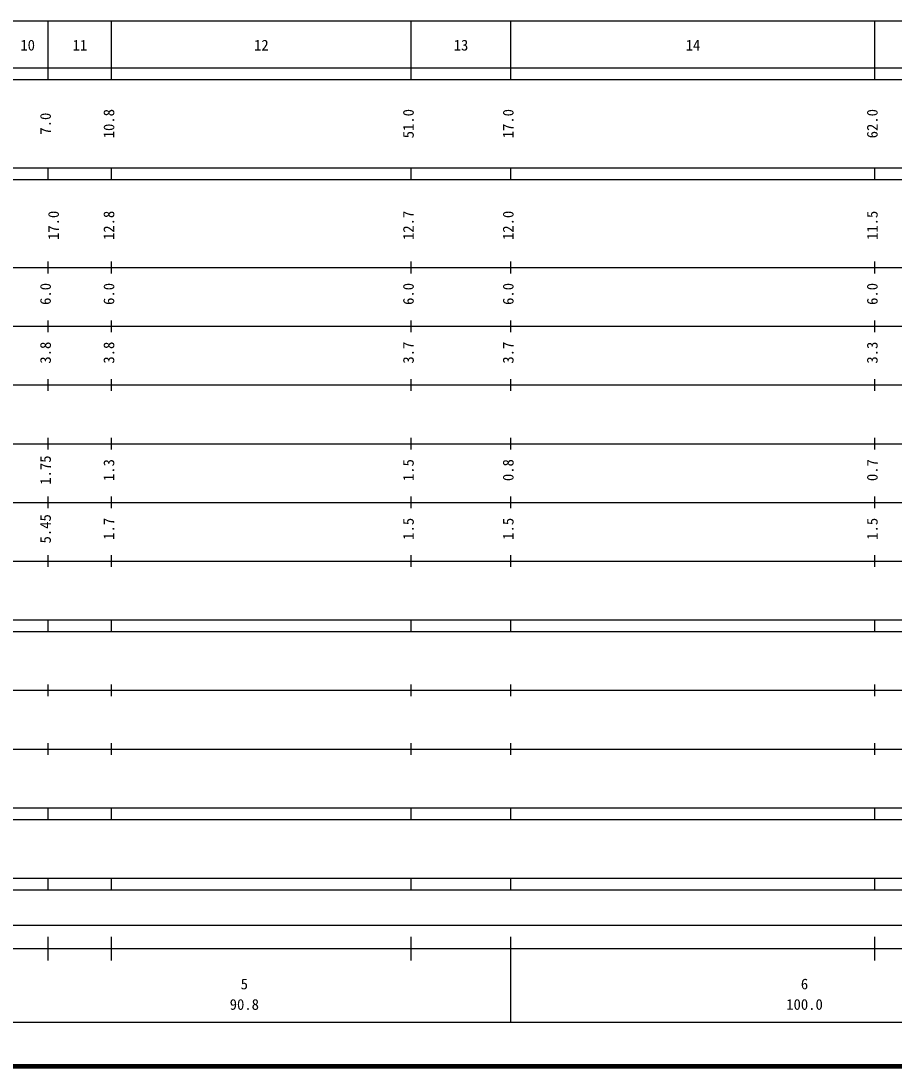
# Model space of a CAD drawing. Units: millimetres on the paper, enlarged 1000 times. Extents: x 40000 to 680000, y 20000 to 380000.
# Drawn here: x 284550 to 433253, y 20000 to 198000 of the extents above; entities that cross this region are included whole.
import ezdxf
from ezdxf.enums import TextEntityAlignment as Align

# ---------------------------------------------------------------- set-up
doc = ezdxf.new("R2010")
doc.units = ezdxf.units.MM
doc.header["$LTSCALE"] = 1000
doc.layers.add('M-TTL', color=2, linetype='Continuous', lineweight=140)
doc.layers.add('M-TTL-BAND', color=7, linetype='Continuous', lineweight=25)
doc.styles.add('ＭＳ ゴシック', font='')
doc.styles.get('ＭＳ ゴシック').set_extended_font_data('MS Gothic')

msp = doc.modelspace()

# ---------------------------------------------------------------- linework, layer by layer
at = {"layer": 'M-TTL'}
msp.add_line((40000, 20000), (680000, 20000), dxfattribs=at)
at = {"layer": 'M-TTL-BAND'}
for p, q in [((68000, 198000), (579000, 198000)), ((289200, 188000), (289200, 198000)), ((300000, 188000), (300000, 198000)), ((351000, 188000), (351000, 198000)), ((368000, 188000), (368000, 198000)), ((430000, 188000), (430000, 198000)), ((40000, 190000), (579000, 190000)), ((40000, 188000), (579000, 188000)), ((40000, 173000), (579000, 173000)), ((289200, 171000), (289200, 173000)), ((300000, 171000), (300000, 173000)), ((351000, 171000), (351000, 173000)), ((368000, 171000), (368000, 173000)), ((430000, 171000), (430000, 173000)), ((40000, 171000), (579000, 171000)), ((289200, 155000), (289200, 157000)), ((300000, 155000), (300000, 157000)), ((351000, 155000), (351000, 157000)), ((368000, 155000), (368000, 157000)), ((430000, 155000), (430000, 157000)), ((40000, 156000), (579000, 156000)), ((46000, 146000), (579000, 146000)), ((289200, 145000), (289200, 147000)), ((300000, 145000), (300000, 147000)), ((351000, 145000), (351000, 147000)), ((368000, 145000), (368000, 147000)), ((430000, 145000), (430000, 147000)), ((52000, 136000), (579000, 136000)), ((289200, 135000), (289200, 137000)), ((300000, 135000), (300000, 137000)), ((351000, 135000), (351000, 137000)), ((368000, 135000), (368000, 137000)), ((430000, 135000), (430000, 137000)), ((289200, 125000), (289200, 127000)), ((300000, 125000), (300000, 127000)), ((351000, 125000), (351000, 127000)), ((368000, 125000), (368000, 127000)), ((430000, 125000), (430000, 127000)), ((46000, 126000), (579000, 126000)), ((52000, 116000), (579000, 116000)), ((289200, 115000), (289200, 117000)), ((300000, 115000), (300000, 117000)), ((351000, 115000), (351000, 117000)), ((368000, 115000), (368000, 117000)), ((430000, 115000), (430000, 117000)), ((289200, 105000), (289200, 107000)), ((300000, 105000), (300000, 107000)), ((351000, 105000), (351000, 107000)), ((368000, 105000), (368000, 107000)), ((430000, 105000), (430000, 107000)), ((46000, 106000), (579000, 106000)), ((40000, 96000), (579000, 96000)), ((289200, 94000), (289200, 96000)), ((300000, 94000), (300000, 96000)), ((351000, 94000), (351000, 96000)), ((368000, 94000), (368000, 96000)), ((430000, 94000), (430000, 96000)), ((40000, 94000), (579000, 94000)), ((49000, 84000), (579000, 84000)), ((289200, 83000), (289200, 85000)), ((300000, 83000), (300000, 85000)), ((351000, 83000), (351000, 85000)), ((368000, 83000), (368000, 85000)), ((430000, 83000), (430000, 85000)), ((289200, 73000), (289200, 75000)), ((300000, 73000), (300000, 75000)), ((351000, 73000), (351000, 75000)), ((368000, 73000), (368000, 75000)), ((430000, 73000), (430000, 75000)), ((40000, 74000), (579000, 74000)), ((40000, 64000), (579000, 64000)), ((289200, 62000), (289200, 64000)), ((300000, 62000), (300000, 64000)), ((351000, 62000), (351000, 64000)), ((368000, 62000), (368000, 64000)), ((430000, 62000), (430000, 64000)), ((40000, 62000), (579000, 62000)), ((40000, 52000), (579000, 52000)), ((289200, 50000), (289200, 52000)), ((300000, 50000), (300000, 52000)), ((351000, 50000), (351000, 52000)), ((368000, 50000), (368000, 52000)), ((430000, 50000), (430000, 52000)), ((40000, 50000), (579000, 50000)), ((71000, 44000), (565000, 44000)), ((289200, 38000), (289200, 42000)), ((300000, 38000), (300000, 42000)), ((351000, 38000), (351000, 42000)), ((368000, 27500), (368000, 42000)), ((430000, 38000), (430000, 42000)), ((40000, 40000), (579000, 40000)), ((68000, 27500), (579000, 27500))]:
    msp.add_line(p, q, dxfattribs=at)

# ---------------------------------------------------------------- texts
at = {"layer": 'M-TTL-BAND', "style": 'ＭＳ ゴシック'}
for s, p in [('10', (285700, 192405)), ('11', (294600, 192405)), ('12', (325500, 192405)), ('13', (359500, 192405)), ('14', (399000, 192405)), ('5', (322600, 32523)), ('6', (418000, 32523)), ('90.8', (322600, 29033)), ('100.0', (418000, 29033))]:
    msp.add_text(s, height=1833, dxfattribs=at).set_placement(p, align=Align.BOTTOM_CENTER)
for s, p in [('7.0', (290200, 180500)), ('10.8', (301000, 180500)), ('51.0', (352000, 180500)), ('17.0', (369000, 180500)), ('62.0', (431000, 180500)), ('12.8', (301000, 163174)), ('17.0', (291570, 163174)), ('12.7', (352000, 163174)), ('12.0', (369000, 163174)), ('11.5', (431000, 163174)), ('6.0', (290200, 151500)), ('6.0', (301000, 151500)), ('6.0', (352000, 151500)), ('6.0', (369000, 151500)), ('6.0', (431000, 151500)), ('3.8', (290200, 141500)), ('3.8', (301000, 141500)), ('3.7', (352000, 141500)), ('3.7', (369000, 141500)), ('3.3', (431000, 141500)), ('1.75', (290200, 121500)), ('1.3', (301000, 121500)), ('1.5', (352000, 121500)), ('0.8', (369000, 121500)), ('0.7', (431000, 121500)), ('5.45', (290200, 111500)), ('1.7', (301000, 111500)), ('1.5', (352000, 111500)), ('1.5', (369000, 111500)), ('1.5', (431000, 111500))]:
    msp.add_text(s, height=1833, rotation=90, dxfattribs=at).set_placement(p, align=Align.BOTTOM_CENTER)

doc.saveas('drawing.dxf')
